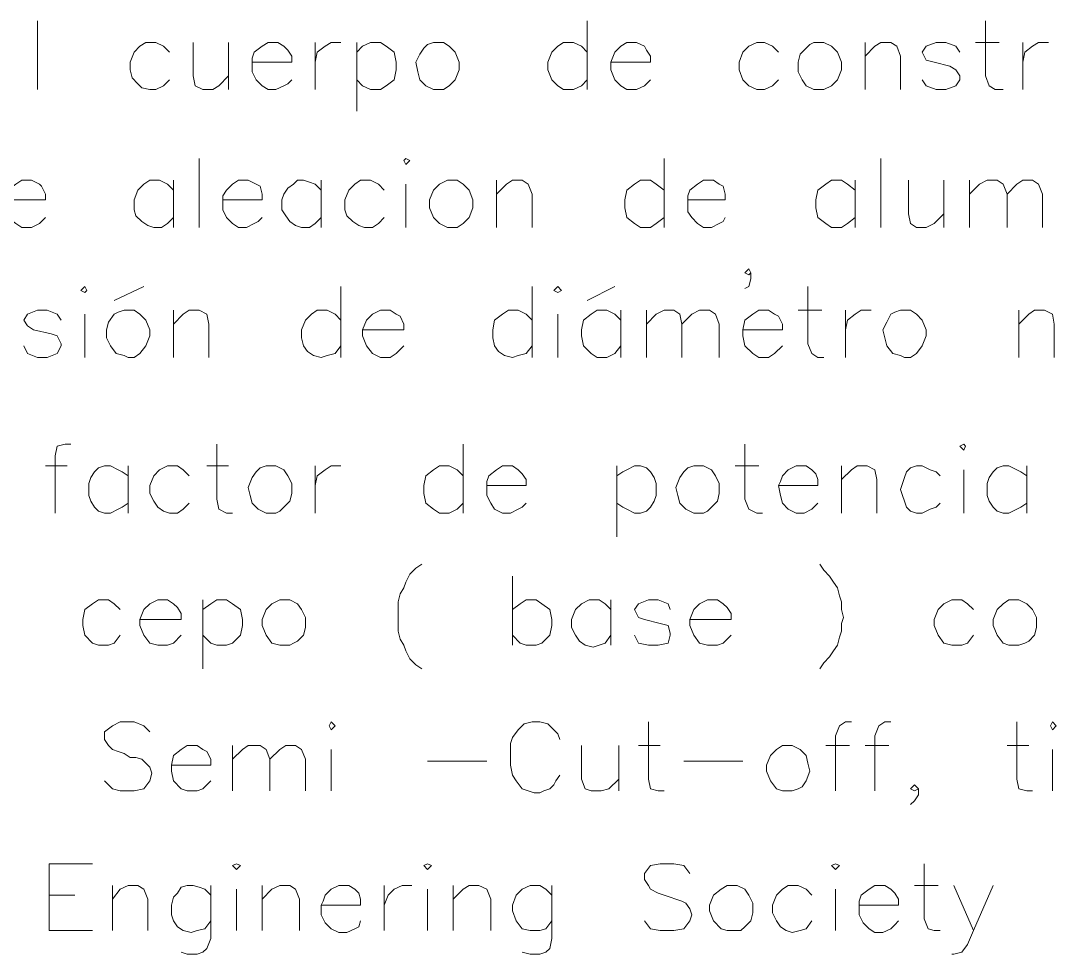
# Model space of a CAD drawing. Extents: x 604418 to 606014, y 1310869 to 1312555.
# Drawn here: x 605455.91 to 605465.59, y 1311164.81 to 1311173.54 of the extents above; entities that cross this region are included whole.
import ezdxf

# ---------------------------------------------------------------- set-up
doc = ezdxf.new("R2010")
doc.units = 0
doc.header["$MEASUREMENT"] = 0
doc.layers.get('0').update_dxf_attribs({"color": 10})

msp = doc.modelspace()

# ---------------------------------------------------------------- linework, layer by layer
at = {"color": 7, "lineweight": 13}
for points in [[(605456.0704, 1311173.5442), (605456.0704, 1311172.8996)], [(605461.209, 1311173.5442), (605461.209, 1311172.8996)], [(605464.9295, 1311173.5442), (605464.9295, 1311173.0285), (605464.9663, 1311172.9364), (605465.0216, 1311172.8996), (605465.0952, 1311172.8996)], [(605457.3044, 1311173.2495), (605457.2491, 1311173.3048), (605457.1755, 1311173.3416), (605457.0834, 1311173.3416), (605457.0281, 1311173.3048), (605456.9729, 1311173.2495), (605456.936, 1311173.1574), (605456.936, 1311173.0838), (605456.9545, 1311173.0101), (605457.0097, 1311172.9549), (605457.0465, 1311172.918), (605457.1202, 1311172.8996), (605457.1755, 1311172.8996), (605457.2491, 1311172.9364), (605457.2676, 1311172.9549), (605457.3044, 1311172.9917)], [(605457.5254, 1311173.3416), (605457.5254, 1311173.0285), (605457.5438, 1311172.9364), (605457.6175, 1311172.8996), (605457.7096, 1311172.8996), (605457.7649, 1311172.9364), (605457.8569, 1311173.0285)], [(605457.8569, 1311173.3416), (605457.8569, 1311172.8996)], [(605458.078, 1311173.1574), (605458.4463, 1311173.1574), (605458.4463, 1311173.2127), (605458.4095, 1311173.268), (605458.3726, 1311173.3048), (605458.3174, 1311173.3416), (605458.2253, 1311173.3416), (605458.17, 1311173.3048), (605458.0964, 1311173.2495), (605458.078, 1311173.1943), (605458.078, 1311173.139), (605458.078, 1311173.0654), (605458.1148, 1311172.9917), (605458.17, 1311172.9364), (605458.2253, 1311172.8996), (605458.299, 1311172.8996), (605458.3726, 1311172.9364), (605458.4095, 1311172.9549), (605458.4463, 1311172.9917)], [(605458.6673, 1311173.3416), (605458.6673, 1311172.8996)], [(605458.6673, 1311173.1574), (605458.6858, 1311173.2495), (605458.7594, 1311173.3048), (605458.8147, 1311173.3416), (605458.9068, 1311173.3416)], [(605459.0541, 1311173.3416), (605459.0541, 1311172.697)], [(605459.0541, 1311173.2495), (605459.1094, 1311173.3048), (605459.183, 1311173.3416), (605459.2751, 1311173.3416), (605459.3304, 1311173.3048), (605459.4041, 1311173.2495), (605459.4225, 1311173.1574), (605459.4225, 1311173.0838), (605459.4041, 1311172.9917), (605459.3304, 1311172.9364), (605459.2751, 1311172.8996), (605459.183, 1311172.8996), (605459.1094, 1311172.9364), (605459.0541, 1311172.9917)], [(605459.7724, 1311173.3416), (605459.7172, 1311173.3232), (605459.6803, 1311173.2864), (605459.6435, 1311173.2311), (605459.6067, 1311173.1574), (605459.6251, 1311173.0654), (605459.6435, 1311172.9917), (605459.6987, 1311172.9364), (605459.7724, 1311172.8996), (605459.8093, 1311172.8996), (605459.8645, 1311172.8996), (605459.9198, 1311172.9364), (605459.975, 1311172.9917), (605460.0118, 1311173.0838), (605460.0118, 1311173.1574), (605459.975, 1311173.2495), (605459.9198, 1311173.3048), (605459.8645, 1311173.3416), (605459.7724, 1311173.3416)], [(605461.209, 1311173.2495), (605461.1538, 1311173.3048), (605461.0801, 1311173.3416), (605460.988, 1311173.3416), (605460.9328, 1311173.3048), (605460.8775, 1311173.2495), (605460.8407, 1311173.1574), (605460.8407, 1311173.0838), (605460.8775, 1311172.9917), (605460.9328, 1311172.9364), (605460.988, 1311172.8996), (605461.0801, 1311172.8996), (605461.1538, 1311172.9364), (605461.209, 1311172.9917)], [(605461.43, 1311173.1574), (605461.7984, 1311173.1574), (605461.7984, 1311173.2127), (605461.7616, 1311173.268), (605461.7431, 1311173.3048), (605461.6695, 1311173.3416), (605461.5774, 1311173.3416), (605461.5221, 1311173.3048), (605461.4669, 1311173.2495), (605461.43, 1311173.1574), (605461.43, 1311173.0838), (605461.4669, 1311172.9917), (605461.5221, 1311172.9364), (605461.5774, 1311172.8996), (605461.6695, 1311172.8996), (605461.7431, 1311172.9364), (605461.7984, 1311172.9917)], [(605462.9956, 1311173.2495), (605462.9403, 1311173.3048), (605462.8666, 1311173.3416), (605462.793, 1311173.3416), (605462.7193, 1311173.3048), (605462.664, 1311173.2495), (605462.6272, 1311173.1574), (605462.6272, 1311173.0838), (605462.664, 1311172.9917), (605462.7193, 1311172.9364), (605462.793, 1311172.8996), (605462.8666, 1311172.8996), (605462.9403, 1311172.9364), (605462.9956, 1311172.9917)], [(605463.3271, 1311173.3416), (605463.2903, 1311173.3232), (605463.2534, 1311173.2864), (605463.1982, 1311173.2311), (605463.1797, 1311173.1574), (605463.1797, 1311173.0654), (605463.2166, 1311172.9917), (605463.2534, 1311172.9364), (605463.3271, 1311172.8996), (605463.3823, 1311172.8996), (605463.4192, 1311172.8996), (605463.4929, 1311172.9364), (605463.5481, 1311172.9917), (605463.5849, 1311173.0838), (605463.5849, 1311173.1574), (605463.5481, 1311173.2495), (605463.4929, 1311173.3048), (605463.4192, 1311173.3416), (605463.3271, 1311173.3416)], [(605463.806, 1311173.3416), (605463.806, 1311172.8996)], [(605463.806, 1311173.2127), (605463.8981, 1311173.3048), (605463.9533, 1311173.3416), (605464.0454, 1311173.3416), (605464.1007, 1311173.3048), (605464.1375, 1311173.2127), (605464.1375, 1311172.8996)], [(605464.69, 1311173.2495), (605464.6532, 1311173.3048), (605464.5611, 1311173.3416), (605464.469, 1311173.3416), (605464.3769, 1311173.3048), (605464.3401, 1311173.2495), (605464.3769, 1311173.1759), (605464.4506, 1311173.1574), (605464.5979, 1311173.1206), (605464.6532, 1311173.0838), (605464.69, 1311173.0285), (605464.69, 1311172.9917), (605464.6532, 1311172.9364), (605464.5611, 1311172.8996), (605464.469, 1311172.8996), (605464.3769, 1311172.9364), (605464.3401, 1311172.9917)], [(605464.8374, 1311173.3416), (605465.0584, 1311173.3416)], [(605465.2794, 1311173.3416), (605465.2794, 1311172.8996)], [(605465.2794, 1311173.1574), (605465.2978, 1311173.2495), (605465.3715, 1311173.3048), (605465.4267, 1311173.3416), (605465.5188, 1311173.3416)], [(605457.5807, 1311172.255), (605457.5807, 1311171.6103)], [(605459.4961, 1311172.2365), (605459.5146, 1311172.1997), (605459.5514, 1311172.2365), (605459.5146, 1311172.255), (605459.4961, 1311172.2365)], [(605461.9273, 1311172.255), (605461.9273, 1311171.6103)], [(605463.9533, 1311172.255), (605463.9533, 1311171.6103)], [(605455.7757, 1311171.8682), (605456.1441, 1311171.8682), (605456.1441, 1311171.9234), (605456.1072, 1311171.9971), (605456.0888, 1311172.0155), (605456.0151, 1311172.0524), (605455.923, 1311172.0524), (605455.8678, 1311172.0155), (605455.7941, 1311171.9603), (605455.7757, 1311171.8682), (605455.7757, 1311171.7945), (605455.7941, 1311171.7024), (605455.8678, 1311171.6472), (605455.923, 1311171.6103), (605456.0151, 1311171.6103), (605456.0888, 1311171.6472), (605456.1441, 1311171.7024)], [(605457.3412, 1311171.9603), (605457.286, 1311172.0155), (605457.2123, 1311172.0524), (605457.1202, 1311172.0524), (605457.065, 1311172.0155), (605457.0097, 1311171.9603), (605456.9729, 1311171.8682), (605456.9729, 1311171.7761), (605456.9913, 1311171.7208), (605457.0465, 1311171.6656), (605457.1018, 1311171.6288), (605457.1571, 1311171.6103), (605457.2307, 1311171.6103), (605457.286, 1311171.6472), (605457.3412, 1311171.7024)], [(605457.3412, 1311172.0524), (605457.3412, 1311171.6103)], [(605457.8017, 1311171.8682), (605458.17, 1311171.8682), (605458.17, 1311171.9234), (605458.1516, 1311171.9971), (605458.1148, 1311172.0155), (605458.0411, 1311172.0524), (605457.949, 1311172.0524), (605457.8938, 1311172.0155), (605457.8385, 1311171.9603), (605457.8017, 1311171.905), (605457.8017, 1311171.8682), (605457.8017, 1311171.7761), (605457.8385, 1311171.7024), (605457.8938, 1311171.6472), (605457.949, 1311171.6103), (605458.0227, 1311171.6103), (605458.0964, 1311171.6472), (605458.1332, 1311171.6656), (605458.17, 1311171.7024)], [(605458.7226, 1311171.9603), (605458.6673, 1311172.0155), (605458.6121, 1311172.0339), (605458.5568, 1311172.0524), (605458.5016, 1311172.0524), (605458.4647, 1311172.0155), (605458.4095, 1311171.9787), (605458.3726, 1311171.9234), (605458.3542, 1311171.8682), (605458.3542, 1311171.7761), (605458.3911, 1311171.7208), (605458.4279, 1311171.6656), (605458.4832, 1311171.6288), (605458.5384, 1311171.6103), (605458.6121, 1311171.6103), (605458.6673, 1311171.6472), (605458.7226, 1311171.7024)], [(605458.7226, 1311172.0524), (605458.7226, 1311171.6103)], [(605459.312, 1311171.9603), (605459.2567, 1311172.0155), (605459.183, 1311172.0524), (605459.0909, 1311172.0524), (605459.0357, 1311172.0155), (605458.9804, 1311171.9603), (605458.9436, 1311171.8682), (605458.9436, 1311171.7761), (605458.962, 1311171.7208), (605459.0173, 1311171.6656), (605459.0725, 1311171.6288), (605459.1278, 1311171.6103), (605459.2015, 1311171.6103), (605459.2567, 1311171.6472), (605459.312, 1311171.7024)], [(605459.5146, 1311172.0155), (605459.5146, 1311171.6103)], [(605459.9013, 1311172.0524), (605459.8277, 1311172.0155), (605459.7724, 1311171.9603), (605459.7356, 1311171.8682), (605459.7356, 1311171.7945), (605459.7724, 1311171.7024), (605459.8277, 1311171.6472), (605459.9013, 1311171.6103), (605459.9934, 1311171.6103), (605460.0487, 1311171.6472), (605460.1039, 1311171.7024), (605460.1408, 1311171.7945), (605460.1408, 1311171.8682), (605460.1039, 1311171.9603), (605460.0487, 1311172.0155), (605459.9934, 1311172.0524), (605459.9013, 1311172.0524)], [(605460.3618, 1311172.0524), (605460.3618, 1311171.6103)], [(605460.3618, 1311171.9234), (605460.4539, 1311172.0155), (605460.5091, 1311172.0524), (605460.6012, 1311172.0524), (605460.6565, 1311172.0155), (605460.6933, 1311171.9234), (605460.6933, 1311171.6103)], [(605461.9273, 1311171.9603), (605461.8537, 1311172.0155), (605461.7984, 1311172.0524), (605461.7063, 1311172.0524), (605461.6511, 1311172.0155), (605461.5774, 1311171.9603), (605461.559, 1311171.8682), (605461.559, 1311171.7945), (605461.5774, 1311171.7024), (605461.6511, 1311171.6472), (605461.7063, 1311171.6103), (605461.7984, 1311171.6103), (605461.8537, 1311171.6472), (605461.9273, 1311171.7024)], [(605462.1483, 1311171.8682), (605462.4983, 1311171.8682), (605462.4983, 1311171.9234), (605462.4799, 1311171.9971), (605462.443, 1311172.0155), (605462.3878, 1311172.0524), (605462.2957, 1311172.0524), (605462.2404, 1311172.0155), (605462.1668, 1311171.9603), (605462.1483, 1311171.905), (605462.1483, 1311171.8498), (605462.1483, 1311171.7577), (605462.1852, 1311171.7024), (605462.2404, 1311171.6472), (605462.2957, 1311171.6103), (605462.3694, 1311171.6103), (605462.443, 1311171.6472), (605462.4799, 1311171.6656), (605462.4983, 1311171.7024)], [(605463.7139, 1311171.9603), (605463.6402, 1311172.0155), (605463.5849, 1311172.0524), (605463.4929, 1311172.0524), (605463.4376, 1311172.0155), (605463.3639, 1311171.9603), (605463.3455, 1311171.8682), (605463.3455, 1311171.7945), (605463.3639, 1311171.7024), (605463.4376, 1311171.6472), (605463.4929, 1311171.6103), (605463.5849, 1311171.6103), (605463.6402, 1311171.6472), (605463.7139, 1311171.7024)], [(605463.7139, 1311172.0524), (605463.7139, 1311171.6103)], [(605464.2112, 1311172.0524), (605464.2112, 1311171.7393), (605464.2296, 1311171.6472), (605464.2848, 1311171.6103), (605464.3769, 1311171.6103), (605464.4506, 1311171.6472), (605464.5427, 1311171.7393)], [(605464.5427, 1311172.0524), (605464.5427, 1311171.6103)], [(605464.7821, 1311172.0524), (605464.7821, 1311171.6103)], [(605464.7821, 1311171.9234), (605464.8742, 1311172.0155), (605464.9479, 1311172.0524), (605465.04, 1311172.0524), (605465.0952, 1311172.0155), (605465.1321, 1311171.9234), (605465.1321, 1311171.6103)], [(605465.1321, 1311171.9234), (605465.2242, 1311172.0155), (605465.2794, 1311172.0524), (605465.3715, 1311172.0524), (605465.4267, 1311172.0155), (605465.4636, 1311171.9234), (605465.4636, 1311171.6103)], [(605462.7377, 1311171.1867), (605462.7193, 1311171.1683), (605462.6825, 1311171.1867), (605462.7193, 1311171.2236), (605462.7377, 1311171.1867), (605462.7377, 1311171.1315), (605462.7193, 1311171.0578), (605462.6825, 1311171.0394)], [(605456.4756, 1311171.021), (605456.5124, 1311171.0025), (605456.5308, 1311171.021), (605456.5124, 1311171.0578), (605456.4756, 1311171.021)], [(605456.7887, 1311170.9289), (605457.065, 1311171.0578)], [(605458.9068, 1311171.0578), (605458.9068, 1311170.3947)], [(605460.6933, 1311171.0578), (605460.6933, 1311170.3947)], [(605460.8959, 1311171.021), (605460.9328, 1311171.0025), (605460.9696, 1311171.021), (605460.9328, 1311171.0578), (605460.8959, 1311171.021)], [(605461.209, 1311170.9289), (605461.4669, 1311171.0578)], [(605463.2718, 1311171.0578), (605463.2718, 1311170.5237), (605463.3087, 1311170.4316), (605463.3639, 1311170.3947), (605463.4192, 1311170.3947)], [(605456.2914, 1311170.7447), (605456.2546, 1311170.7999), (605456.1625, 1311170.8368), (605456.0704, 1311170.8368), (605455.9783, 1311170.7999), (605455.9415, 1311170.7447), (605455.9783, 1311170.6894), (605456.0336, 1311170.6526), (605456.1993, 1311170.6158), (605456.2546, 1311170.5973), (605456.2914, 1311170.5237), (605456.2914, 1311170.5053), (605456.2546, 1311170.4316), (605456.1625, 1311170.3947), (605456.0704, 1311170.3947), (605455.9783, 1311170.4316), (605455.9415, 1311170.5053)], [(605456.5124, 1311170.7999), (605456.5124, 1311170.3947)], [(605456.8808, 1311170.8368), (605456.8255, 1311170.8184), (605456.7887, 1311170.7999), (605456.7334, 1311170.7263), (605456.715, 1311170.6526), (605456.715, 1311170.5789), (605456.7519, 1311170.5053), (605456.8071, 1311170.4316), (605456.8808, 1311170.4132), (605456.9176, 1311170.3947), (605456.9729, 1311170.3947), (605457.0281, 1311170.4316), (605457.0834, 1311170.5053), (605457.1202, 1311170.5973), (605457.1202, 1311170.6526), (605457.0834, 1311170.7447), (605457.0281, 1311170.7999), (605456.9729, 1311170.8368), (605456.8808, 1311170.8368)], [(605457.3412, 1311170.8368), (605457.3412, 1311170.3947)], [(605457.3412, 1311170.7079), (605457.4333, 1311170.7999), (605457.4886, 1311170.8368), (605457.5807, 1311170.8368), (605457.6543, 1311170.7999), (605457.6728, 1311170.7079), (605457.6728, 1311170.3947)], [(605458.9068, 1311170.7447), (605458.8515, 1311170.7999), (605458.7778, 1311170.8368), (605458.6858, 1311170.8368), (605458.6305, 1311170.7999), (605458.5752, 1311170.7447), (605458.5384, 1311170.6526), (605458.5384, 1311170.5789), (605458.5568, 1311170.5053), (605458.5937, 1311170.45), (605458.6489, 1311170.4132), (605458.7226, 1311170.3947), (605458.7778, 1311170.4132), (605458.8515, 1311170.4316), (605458.9068, 1311170.5053)], [(605459.1094, 1311170.6526), (605459.4961, 1311170.6526), (605459.4961, 1311170.7079), (605459.4593, 1311170.7815), (605459.4225, 1311170.7999), (605459.3672, 1311170.8368), (605459.2751, 1311170.8368), (605459.2015, 1311170.7999), (605459.1462, 1311170.7447), (605459.1094, 1311170.6526), (605459.1094, 1311170.5973), (605459.1462, 1311170.5053), (605459.2015, 1311170.4316), (605459.2751, 1311170.3947), (605459.3672, 1311170.3947), (605459.4225, 1311170.4316), (605459.4961, 1311170.5053)], [(605460.6933, 1311170.7447), (605460.6381, 1311170.7999), (605460.5644, 1311170.8368), (605460.4723, 1311170.8368), (605460.417, 1311170.7999), (605460.3434, 1311170.7447), (605460.325, 1311170.6526), (605460.325, 1311170.5789), (605460.3434, 1311170.5053), (605460.3802, 1311170.45), (605460.4355, 1311170.4132), (605460.5091, 1311170.3947), (605460.5644, 1311170.4132), (605460.6381, 1311170.4316), (605460.6933, 1311170.5053)], [(605460.9328, 1311170.7999), (605460.9328, 1311170.3947)], [(605461.5221, 1311170.7447), (605461.4669, 1311170.7999), (605461.3932, 1311170.8368), (605461.3011, 1311170.8368), (605461.2459, 1311170.7999), (605461.1722, 1311170.7447), (605461.1538, 1311170.6526), (605461.1538, 1311170.5973), (605461.1722, 1311170.5053), (605461.2459, 1311170.4316), (605461.3011, 1311170.3947), (605461.3932, 1311170.3947), (605461.4669, 1311170.4316), (605461.5221, 1311170.5053)], [(605461.5221, 1311170.8368), (605461.5221, 1311170.3947)], [(605461.7616, 1311170.8368), (605461.7616, 1311170.3947)], [(605461.7616, 1311170.7079), (605461.8537, 1311170.7999), (605461.9273, 1311170.8368), (605462.0194, 1311170.8368), (605462.0747, 1311170.7999), (605462.0931, 1311170.7079), (605462.0931, 1311170.3947)], [(605462.0931, 1311170.7079), (605462.1852, 1311170.7999), (605462.2588, 1311170.8368), (605462.3509, 1311170.8368), (605462.4062, 1311170.7999), (605462.443, 1311170.7079), (605462.443, 1311170.3947)], [(605462.664, 1311170.6526), (605463.0324, 1311170.6526), (605463.0324, 1311170.7079), (605462.9956, 1311170.7815), (605462.9587, 1311170.7999), (605462.9035, 1311170.8368), (605462.8114, 1311170.8368), (605462.7561, 1311170.7999), (605462.6825, 1311170.7447), (605462.664, 1311170.6526), (605462.664, 1311170.5973), (605462.6825, 1311170.5053), (605462.7561, 1311170.4316), (605462.8114, 1311170.3947), (605462.9035, 1311170.3947), (605462.9587, 1311170.4316), (605463.0324, 1311170.5053)], [(605463.1797, 1311170.8368), (605463.4008, 1311170.8368)], [(605463.6218, 1311170.8368), (605463.6218, 1311170.3947)], [(605463.6218, 1311170.6526), (605463.6402, 1311170.7447), (605463.7139, 1311170.7999), (605463.7691, 1311170.8368), (605463.8612, 1311170.8368)], [(605464.1375, 1311170.8368), (605464.0822, 1311170.8184), (605464.0454, 1311170.7999), (605464.0086, 1311170.7263), (605463.9717, 1311170.6526), (605463.9901, 1311170.5789), (605464.0086, 1311170.5053), (605464.0638, 1311170.4316), (605464.1375, 1311170.4132), (605464.1743, 1311170.3947), (605464.2296, 1311170.3947), (605464.2848, 1311170.4316), (605464.3401, 1311170.5053), (605464.3769, 1311170.5973), (605464.3769, 1311170.6526), (605464.3401, 1311170.7447), (605464.2848, 1311170.7999), (605464.2296, 1311170.8368), (605464.1375, 1311170.8368)], [(605465.2426, 1311170.8368), (605465.2426, 1311170.3947)], [(605465.2426, 1311170.7079), (605465.3347, 1311170.7999), (605465.3899, 1311170.8368), (605465.482, 1311170.8368), (605465.5557, 1311170.7999), (605465.5741, 1311170.7079), (605465.5741, 1311170.3947)], [(605456.3835, 1311169.5844), (605456.3282, 1311169.5844), (605456.2546, 1311169.5659), (605456.2362, 1311169.4738), (605456.2362, 1311168.9397)], [(605457.7464, 1311169.5844), (605457.7464, 1311169.0686), (605457.7649, 1311168.9766), (605457.8385, 1311168.9397), (605457.8938, 1311168.9397)], [(605460.0487, 1311169.5844), (605460.0487, 1311168.9397)], [(605462.6825, 1311169.5844), (605462.6825, 1311169.0686), (605462.7193, 1311168.9766), (605462.793, 1311168.9397), (605462.8482, 1311168.9397)], [(605464.69, 1311169.5659), (605464.7269, 1311169.5291), (605464.7453, 1311169.5659), (605464.7269, 1311169.5844), (605464.69, 1311169.5659)], [(605456.1441, 1311169.3818), (605456.3467, 1311169.3818)], [(605456.9176, 1311169.2897), (605456.8624, 1311169.3265), (605456.8255, 1311169.3449), (605456.7519, 1311169.3818), (605456.6966, 1311169.3818), (605456.6414, 1311169.3633), (605456.6045, 1311169.3265), (605456.5677, 1311169.2712), (605456.5493, 1311169.216), (605456.5493, 1311169.1607), (605456.5493, 1311169.1055), (605456.5677, 1311169.0502), (605456.6045, 1311168.995), (605456.6414, 1311168.9581), (605456.6966, 1311168.9397), (605456.7519, 1311168.9397), (605456.8255, 1311168.9766), (605456.8624, 1311168.995), (605456.9176, 1311169.0318)], [(605456.9176, 1311169.3818), (605456.9176, 1311168.9397)], [(605457.4886, 1311169.2897), (605457.4333, 1311169.3449), (605457.3781, 1311169.3818), (605457.286, 1311169.3818), (605457.2123, 1311169.3449), (605457.1571, 1311169.2897), (605457.1202, 1311169.1976), (605457.1202, 1311169.1239), (605457.1571, 1311169.0502), (605457.1939, 1311168.995), (605457.2491, 1311168.9581), (605457.3044, 1311168.9397), (605457.3781, 1311168.9397), (605457.4333, 1311168.9766), (605457.4886, 1311169.0318)], [(605457.6543, 1311169.3818), (605457.8569, 1311169.3818)], [(605458.2069, 1311169.3818), (605458.1516, 1311169.3633), (605458.1148, 1311169.3265), (605458.078, 1311169.2712), (605458.0411, 1311169.1792), (605458.0595, 1311169.1055), (605458.078, 1311169.0318), (605458.1332, 1311168.9766), (605458.2069, 1311168.9397), (605458.2437, 1311168.9397), (605458.299, 1311168.9397), (605458.3358, 1311168.9581), (605458.3726, 1311168.995), (605458.4279, 1311169.0502), (605458.4463, 1311169.1239), (605458.4463, 1311169.216), (605458.4095, 1311169.2897), (605458.3726, 1311169.3449), (605458.299, 1311169.3818), (605458.2437, 1311169.3818), (605458.2069, 1311169.3818)], [(605458.6673, 1311169.3818), (605458.6673, 1311168.9397)], [(605458.6673, 1311169.1976), (605458.6858, 1311169.2897), (605458.7594, 1311169.3449), (605458.8147, 1311169.3818), (605458.9068, 1311169.3818)], [(605460.0487, 1311169.2897), (605459.9934, 1311169.3449), (605459.9198, 1311169.3818), (605459.8277, 1311169.3818), (605459.7724, 1311169.3449), (605459.6987, 1311169.2897), (605459.6803, 1311169.1976), (605459.6803, 1311169.1239), (605459.6987, 1311169.0318), (605459.7724, 1311168.9766), (605459.8277, 1311168.9397), (605459.9198, 1311168.9397), (605459.9934, 1311168.9766), (605460.0487, 1311169.0318)], [(605460.2697, 1311169.1976), (605460.6381, 1311169.1976), (605460.6381, 1311169.2528), (605460.6012, 1311169.3081), (605460.5644, 1311169.3449), (605460.5091, 1311169.3818), (605460.417, 1311169.3818), (605460.3618, 1311169.3449), (605460.2881, 1311169.2897), (605460.2697, 1311169.2344), (605460.2697, 1311169.1976), (605460.2697, 1311169.1055), (605460.3065, 1311169.0318), (605460.3434, 1311168.9766), (605460.417, 1311168.9397), (605460.4907, 1311168.9397), (605460.5644, 1311168.9766), (605460.6012, 1311168.995), (605460.6381, 1311169.0318)], [(605461.4853, 1311169.3818), (605461.4853, 1311168.7187)], [(605461.4853, 1311169.2897), (605461.5405, 1311169.3265), (605461.5774, 1311169.3449), (605461.6511, 1311169.3818), (605461.7063, 1311169.3818), (605461.7616, 1311169.3633), (605461.7984, 1311169.3265), (605461.8352, 1311169.2712), (605461.8537, 1311169.216), (605461.8537, 1311169.1607), (605461.8537, 1311169.1055), (605461.8352, 1311169.0502), (605461.7984, 1311168.995), (605461.7616, 1311168.9581), (605461.7063, 1311168.9397), (605461.6511, 1311168.9397), (605461.5774, 1311168.9766), (605461.5405, 1311168.995), (605461.4853, 1311169.0318)], [(605462.2036, 1311169.3818), (605462.1483, 1311169.3633), (605462.1115, 1311169.3265), (605462.0747, 1311169.2712), (605462.0378, 1311169.1792), (605462.0563, 1311169.1055), (605462.0747, 1311169.0318), (605462.1299, 1311168.9766), (605462.2036, 1311168.9397), (605462.2404, 1311168.9397), (605462.2957, 1311168.9397), (605462.3325, 1311168.9581), (605462.3694, 1311168.995), (605462.4246, 1311169.0502), (605462.443, 1311169.1239), (605462.443, 1311169.216), (605462.4062, 1311169.2897), (605462.3694, 1311169.3449), (605462.2957, 1311169.3818), (605462.2404, 1311169.3818), (605462.2036, 1311169.3818)], [(605462.5904, 1311169.3818), (605462.8114, 1311169.3818)], [(605462.9956, 1311169.1976), (605463.3639, 1311169.1976), (605463.3639, 1311169.2528), (605463.3455, 1311169.3081), (605463.3087, 1311169.3449), (605463.2534, 1311169.3818), (605463.1613, 1311169.3818), (605463.0877, 1311169.3449), (605463.0324, 1311169.2897), (605463.014, 1311169.2344), (605462.9956, 1311169.1976), (605463.014, 1311169.1055), (605463.0324, 1311169.0318), (605463.0877, 1311168.9766), (605463.1613, 1311168.9397), (605463.235, 1311168.9397), (605463.3087, 1311168.9766), (605463.3271, 1311168.995), (605463.3639, 1311169.0318)], [(605463.5849, 1311169.3818), (605463.5849, 1311168.9397)], [(605463.5849, 1311169.2528), (605463.677, 1311169.3449), (605463.7323, 1311169.3818), (605463.8244, 1311169.3818), (605463.8981, 1311169.3449), (605463.9165, 1311169.2528), (605463.9165, 1311168.9397)], [(605464.5058, 1311169.2897), (605464.469, 1311169.3265), (605464.4138, 1311169.3449), (605464.3401, 1311169.3818), (605464.2848, 1311169.3818), (605464.2296, 1311169.3633), (605464.1927, 1311169.3265), (605464.1743, 1311169.2712), (605464.1559, 1311169.216), (605464.1375, 1311169.1607), (605464.1559, 1311169.1055), (605464.1743, 1311169.0502), (605464.1927, 1311168.995), (605464.2296, 1311168.9581), (605464.2848, 1311168.9397), (605464.3401, 1311168.9397), (605464.4138, 1311168.9766), (605464.469, 1311168.995), (605464.5058, 1311169.0318)], [(605464.7269, 1311169.3449), (605464.7269, 1311168.9397)], [(605465.3162, 1311169.2897), (605465.261, 1311169.3265), (605465.2242, 1311169.3449), (605465.1505, 1311169.3818), (605465.0952, 1311169.3818), (605465.04, 1311169.3633), (605465.0031, 1311169.3265), (605464.9663, 1311169.2712), (605464.9479, 1311169.216), (605464.9479, 1311169.1607), (605464.9479, 1311169.1055), (605464.9663, 1311169.0502), (605465.0031, 1311168.995), (605465.04, 1311168.9581), (605465.0952, 1311168.9397), (605465.1505, 1311168.9397), (605465.2242, 1311168.9766), (605465.261, 1311168.995), (605465.3162, 1311169.0318)], [(605465.3162, 1311169.3818), (605465.3162, 1311168.9397)], [(605459.6619, 1311168.4609), (605459.6067, 1311168.424), (605459.5514, 1311168.3688), (605459.5146, 1311168.2951), (605459.4961, 1311168.2398), (605459.4593, 1311168.1846), (605459.4409, 1311168.1109), (605459.4409, 1311168.0372), (605459.4409, 1311167.9636), (605459.4409, 1311167.9083), (605459.4409, 1311167.8346), (605459.4593, 1311167.761), (605459.4961, 1311167.7057), (605459.5146, 1311167.6505), (605459.5514, 1311167.5768), (605459.6067, 1311167.5215), (605459.6619, 1311167.4847)], [(605463.3823, 1311168.4609), (605463.4192, 1311168.4056), (605463.4744, 1311168.3503), (605463.5113, 1311168.2951), (605463.5481, 1311168.2398), (605463.5665, 1311168.1662), (605463.5849, 1311168.1109), (605463.5849, 1311168.0372), (605463.6034, 1311167.9636), (605463.5849, 1311167.9083), (605463.5849, 1311167.8346), (605463.5665, 1311167.7794), (605463.5481, 1311167.7057), (605463.5113, 1311167.6505), (605463.4744, 1311167.5952), (605463.4192, 1311167.54), (605463.3823, 1311167.4847)], [(605460.5091, 1311168.3503), (605460.5091, 1311167.7057)], [(605456.8439, 1311168.0372), (605456.7887, 1311168.0925), (605456.7334, 1311168.1293), (605456.6414, 1311168.1293), (605456.5861, 1311168.0925), (605456.5124, 1311168.0372), (605456.494, 1311167.9451), (605456.494, 1311167.8899), (605456.5124, 1311167.7978), (605456.5861, 1311167.7241), (605456.6414, 1311167.7057), (605456.7334, 1311167.7057), (605456.7887, 1311167.7241), (605456.8439, 1311167.7978)], [(605457.0281, 1311167.9451), (605457.4149, 1311167.9451), (605457.4149, 1311168.0004), (605457.3781, 1311168.0557), (605457.3412, 1311168.0925), (605457.286, 1311168.1293), (605457.1939, 1311168.1293), (605457.1202, 1311168.0925), (605457.065, 1311168.0372), (605457.0281, 1311167.9451), (605457.0281, 1311167.8899), (605457.065, 1311167.7978), (605457.1202, 1311167.7241), (605457.1939, 1311167.7057), (605457.286, 1311167.7057), (605457.3412, 1311167.7241), (605457.4149, 1311167.7978)], [(605457.6175, 1311168.1293), (605457.6175, 1311167.4847)], [(605457.6175, 1311168.0372), (605457.6912, 1311168.0925), (605457.7464, 1311168.1293), (605457.8385, 1311168.1293), (605457.8938, 1311168.0925), (605457.9674, 1311168.0372), (605457.9859, 1311167.9451), (605457.9859, 1311167.8899), (605457.9674, 1311167.7978), (605457.8938, 1311167.7241), (605457.8385, 1311167.7057), (605457.7464, 1311167.7057), (605457.6912, 1311167.7241), (605457.6175, 1311167.7978)], [(605458.3358, 1311168.1293), (605458.2621, 1311168.0925), (605458.2069, 1311168.0372), (605458.17, 1311167.9451), (605458.17, 1311167.8899), (605458.2069, 1311167.7978), (605458.2621, 1311167.7241), (605458.3358, 1311167.7057), (605458.4279, 1311167.7057), (605458.4647, 1311167.7241), (605458.5016, 1311167.7425), (605458.5568, 1311167.7978), (605458.5752, 1311167.8715), (605458.5752, 1311167.9636), (605458.5384, 1311168.0372), (605458.5016, 1311168.0925), (605458.4279, 1311168.1293), (605458.3726, 1311168.1293), (605458.3358, 1311168.1293)], [(605460.5091, 1311168.0372), (605460.5828, 1311168.0925), (605460.6381, 1311168.1293), (605460.7302, 1311168.1293), (605460.7854, 1311168.0925), (605460.8591, 1311168.0372), (605460.8775, 1311167.9451), (605460.8775, 1311167.8899), (605460.8591, 1311167.7978), (605460.7854, 1311167.7241), (605460.7302, 1311167.7057), (605460.6381, 1311167.7057), (605460.5828, 1311167.7241), (605460.5091, 1311167.7978)], [(605461.43, 1311168.0372), (605461.3748, 1311168.0925), (605461.3195, 1311168.1293), (605461.2274, 1311168.1293), (605461.1538, 1311168.0925), (605461.0985, 1311168.0372), (605461.0617, 1311167.9451), (605461.0617, 1311167.8715), (605461.0985, 1311167.7978), (605461.1353, 1311167.7425), (605461.1906, 1311167.7057), (605461.2643, 1311167.6873), (605461.3195, 1311167.7057), (605461.3748, 1311167.7241), (605461.43, 1311167.7978)], [(605461.43, 1311168.1293), (605461.43, 1311167.7057)], [(605461.9826, 1311168.0372), (605461.9642, 1311168.0925), (605461.8721, 1311168.1293), (605461.78, 1311168.1293), (605461.6879, 1311168.0925), (605461.6511, 1311168.0372), (605461.6879, 1311167.9636), (605461.7431, 1311167.9451), (605461.8905, 1311167.9083), (605461.9642, 1311167.8899), (605461.9826, 1311167.8162), (605461.9826, 1311167.7978), (605461.9642, 1311167.7241), (605461.8721, 1311167.7057), (605461.78, 1311167.7057), (605461.6879, 1311167.7241), (605461.6511, 1311167.7978)], [(605462.1668, 1311167.9451), (605462.5535, 1311167.9451), (605462.5535, 1311168.0004), (605462.5167, 1311168.0557), (605462.4799, 1311168.0925), (605462.4246, 1311168.1293), (605462.3325, 1311168.1293), (605462.2588, 1311168.0925), (605462.2036, 1311168.0372), (605462.1668, 1311167.9451), (605462.1668, 1311167.8899), (605462.2036, 1311167.7978), (605462.2588, 1311167.7241), (605462.3325, 1311167.7057), (605462.4246, 1311167.7057), (605462.4799, 1311167.7241), (605462.5535, 1311167.7978)], [(605464.819, 1311168.0372), (605464.7637, 1311168.0925), (605464.7084, 1311168.1293), (605464.6164, 1311168.1293), (605464.5427, 1311168.0925), (605464.4874, 1311168.0372), (605464.4506, 1311167.9451), (605464.4506, 1311167.8899), (605464.4874, 1311167.7978), (605464.5427, 1311167.7241), (605464.6164, 1311167.7057), (605464.7084, 1311167.7057), (605464.7637, 1311167.7241), (605464.819, 1311167.7978)], [(605465.1505, 1311168.1293), (605465.0952, 1311168.0925), (605465.04, 1311168.0372), (605465.0031, 1311167.9451), (605465.0031, 1311167.8899), (605465.04, 1311167.7978), (605465.0952, 1311167.7241), (605465.1505, 1311167.7057), (605465.2426, 1311167.7057), (605465.2978, 1311167.7241), (605465.3347, 1311167.7425), (605465.3899, 1311167.7978), (605465.4083, 1311167.8715), (605465.4083, 1311167.9636), (605465.3715, 1311168.0372), (605465.3162, 1311168.0925), (605465.2426, 1311168.1293), (605465.2057, 1311168.1293), (605465.1505, 1311168.1293)], [(605457.1202, 1311166.8953), (605457.065, 1311166.9506), (605456.9729, 1311166.9874), (605456.8439, 1311166.9874), (605456.7703, 1311166.9506), (605456.6966, 1311166.8953), (605456.6966, 1311166.8216), (605456.7334, 1311166.7664), (605456.7703, 1311166.7296), (605456.8255, 1311166.7111), (605456.8808, 1311166.6927), (605456.936, 1311166.6559), (605456.9913, 1311166.6559), (605457.0465, 1311166.6375), (605457.0834, 1311166.6006), (605457.1202, 1311166.5638), (605457.1386, 1311166.5085), (605457.1202, 1311166.4349), (605457.065, 1311166.3612), (605456.9729, 1311166.3428), (605456.8439, 1311166.3428), (605456.7703, 1311166.3612), (605456.6966, 1311166.4349)], [(605458.7963, 1311166.9506), (605458.8147, 1311166.9137), (605458.8515, 1311166.9506), (605458.8147, 1311166.9874), (605458.7963, 1311166.9506)], [(605460.9512, 1311166.8216), (605460.9328, 1311166.8769), (605460.8959, 1311166.9137), (605460.8407, 1311166.969), (605460.767, 1311166.9874), (605460.6933, 1311166.9874), (605460.6196, 1311166.969), (605460.5644, 1311166.9137), (605460.5091, 1311166.8401), (605460.4907, 1311166.7848), (605460.4907, 1311166.7296), (605460.4907, 1311166.5822), (605460.5091, 1311166.4901), (605460.546, 1311166.4349), (605460.6012, 1311166.3612), (605460.6565, 1311166.3428), (605460.7117, 1311166.3244), (605460.767, 1311166.3244), (605460.8038, 1311166.3428), (605460.8591, 1311166.3612), (605460.8959, 1311166.398), (605460.9143, 1311166.4349), (605460.9512, 1311166.4901)], [(605461.78, 1311166.9874), (605461.78, 1311166.4533), (605461.7984, 1311166.3612), (605461.8721, 1311166.3428), (605461.9273, 1311166.3428)], [(605463.677, 1311166.9874), (605463.6218, 1311166.9874), (605463.5665, 1311166.9506), (605463.5297, 1311166.8585), (605463.5297, 1311166.3428)], [(605464.0454, 1311166.9874), (605463.9901, 1311166.9874), (605463.9349, 1311166.9506), (605463.8981, 1311166.8585), (605463.8981, 1311166.3428)], [(605465.2242, 1311166.9874), (605465.2242, 1311166.4533), (605465.2426, 1311166.3612), (605465.3162, 1311166.3428), (605465.3715, 1311166.3428)], [(605465.5373, 1311166.9506), (605465.5557, 1311166.9137), (605465.5925, 1311166.9506), (605465.5557, 1311166.9874), (605465.5373, 1311166.9506)], [(605457.3228, 1311166.5822), (605457.6912, 1311166.5822), (605457.6912, 1311166.6375), (605457.6543, 1311166.7111), (605457.6175, 1311166.7296), (605457.5623, 1311166.7664), (605457.4702, 1311166.7664), (605457.4149, 1311166.7296), (605457.3412, 1311166.6743), (605457.3228, 1311166.5822), (605457.3228, 1311166.527), (605457.3412, 1311166.4349), (605457.4149, 1311166.3612), (605457.4702, 1311166.3428), (605457.5623, 1311166.3428), (605457.6175, 1311166.3612), (605457.6912, 1311166.4349)], [(605457.8938, 1311166.7664), (605457.8938, 1311166.3428)], [(605457.8938, 1311166.6375), (605457.9859, 1311166.7296), (605458.0411, 1311166.7664), (605458.1516, 1311166.7664), (605458.2069, 1311166.7296), (605458.2437, 1311166.6375), (605458.2437, 1311166.3428)], [(605458.2437, 1311166.6375), (605458.3358, 1311166.7296), (605458.3911, 1311166.7664), (605458.4832, 1311166.7664), (605458.5384, 1311166.7296), (605458.5752, 1311166.6375), (605458.5752, 1311166.3428)], [(605458.8147, 1311166.7296), (605458.8147, 1311166.3428)], [(605461.1538, 1311166.7664), (605461.1538, 1311166.4533), (605461.1906, 1311166.3612), (605461.2459, 1311166.3428), (605461.3379, 1311166.3428), (605461.4116, 1311166.3612), (605461.5037, 1311166.4533)], [(605461.5037, 1311166.7664), (605461.5037, 1311166.3428)], [(605461.6879, 1311166.7664), (605461.8905, 1311166.7664)], [(605463.0324, 1311166.7664), (605462.9772, 1311166.7296), (605462.9219, 1311166.6743), (605462.8851, 1311166.5822), (605462.8851, 1311166.527), (605462.9219, 1311166.4349), (605462.9772, 1311166.3612), (605463.0324, 1311166.3428), (605463.1245, 1311166.3428), (605463.1797, 1311166.3612), (605463.2166, 1311166.3796), (605463.2534, 1311166.4349), (605463.2903, 1311166.527), (605463.2718, 1311166.6006), (605463.2534, 1311166.6743), (605463.1982, 1311166.7296), (605463.1245, 1311166.7664), (605463.0877, 1311166.7664), (605463.0324, 1311166.7664)], [(605463.4376, 1311166.7664), (605463.6586, 1311166.7664)], [(605463.806, 1311166.7664), (605464.027, 1311166.7664)], [(605465.1321, 1311166.7664), (605465.3347, 1311166.7664)], [(605465.5557, 1311166.7296), (605465.5557, 1311166.3428)], [(605459.7172, 1311166.6191), (605460.2697, 1311166.6191)], [(605462.1115, 1311166.6191), (605462.664, 1311166.6191)], [(605464.3032, 1311166.3612), (605464.2664, 1311166.3428), (605464.2296, 1311166.3612), (605464.2664, 1311166.398), (605464.3032, 1311166.3612), (605464.3032, 1311166.3059), (605464.2664, 1311166.2507), (605464.2296, 1311166.2139)], [(605456.1809, 1311165.0351), (605456.1809, 1311165.6613), (605456.5861, 1311165.6613)], [(605457.8938, 1311165.6429), (605457.9306, 1311165.6061), (605457.9674, 1311165.6429), (605457.9306, 1311165.6613), (605457.8938, 1311165.6429)], [(605459.6803, 1311165.6429), (605459.7172, 1311165.6061), (605459.754, 1311165.6429), (605459.7172, 1311165.6613), (605459.6803, 1311165.6429)], [(605462.1668, 1311165.5692), (605462.1115, 1311165.6429), (605462.0194, 1311165.6613), (605461.8905, 1311165.6613), (605461.7984, 1311165.6429), (605461.7431, 1311165.5692), (605461.7431, 1311165.514), (605461.78, 1311165.4587), (605461.7984, 1311165.4219), (605461.8721, 1311165.385), (605461.9273, 1311165.3666), (605461.9826, 1311165.3482), (605462.0378, 1311165.3298), (605462.0931, 1311165.3114), (605462.1299, 1311165.293), (605462.1668, 1311165.2377), (605462.1852, 1311165.1824), (605462.1668, 1311165.1272), (605462.1115, 1311165.0535), (605462.0194, 1311165.0351), (605461.8905, 1311165.0351), (605461.7984, 1311165.0535), (605461.7431, 1311165.1272)], [(605463.4929, 1311165.6429), (605463.5297, 1311165.6061), (605463.5665, 1311165.6429), (605463.5297, 1311165.6613), (605463.4929, 1311165.6429)], [(605464.3585, 1311165.6613), (605464.3585, 1311165.1456), (605464.3953, 1311165.0535), (605464.4506, 1311165.0351), (605464.5058, 1311165.0351)], [(605456.7703, 1311165.4587), (605456.7703, 1311165.0351)], [(605456.7703, 1311165.3298), (605456.8439, 1311165.4219), (605456.9176, 1311165.4587), (605457.0097, 1311165.4587), (605457.065, 1311165.4219), (605457.1018, 1311165.3298), (605457.1018, 1311165.0351)], [(605457.6912, 1311165.3666), (605457.6359, 1311165.4219), (605457.5807, 1311165.4403), (605457.5254, 1311165.4587), (605457.4702, 1311165.4587), (605457.4149, 1311165.4403), (605457.3781, 1311165.385), (605457.3412, 1311165.3482), (605457.3228, 1311165.2745), (605457.3228, 1311165.1824), (605457.3412, 1311165.1272), (605457.3781, 1311165.0719), (605457.4333, 1311165.0351), (605457.507, 1311165.0167), (605457.5623, 1311165.0351), (605457.6359, 1311165.0535), (605457.6912, 1311165.1272)], [(605457.6912, 1311165.4587), (605457.6912, 1311164.9614), (605457.6543, 1311164.8693), (605457.6175, 1311164.8325), (605457.5623, 1311164.8141), (605457.4702, 1311164.8141), (605457.4149, 1311164.8325)], [(605458.17, 1311165.4587), (605458.17, 1311165.0351)], [(605458.17, 1311165.3298), (605458.2621, 1311165.4219), (605458.3358, 1311165.4587), (605458.4279, 1311165.4587), (605458.4832, 1311165.4219), (605458.52, 1311165.3298), (605458.52, 1311165.0351)], [(605458.7226, 1311165.2745), (605459.0909, 1311165.2745), (605459.0909, 1311165.3298), (605459.0725, 1311165.385), (605459.0357, 1311165.4219), (605458.9804, 1311165.4587), (605458.8884, 1311165.4587), (605458.8147, 1311165.4219), (605458.7594, 1311165.3666), (605458.741, 1311165.3114), (605458.7226, 1311165.2745), (605458.7226, 1311165.1824), (605458.7594, 1311165.1088), (605458.8147, 1311165.0535), (605458.8884, 1311165.0167), (605458.962, 1311165.0167), (605459.0357, 1311165.0535), (605459.0725, 1311165.0719), (605459.0909, 1311165.1272)], [(605459.312, 1311165.4587), (605459.312, 1311165.0351)], [(605459.312, 1311165.2745), (605459.3488, 1311165.3666), (605459.4041, 1311165.4219), (605459.4777, 1311165.4587), (605459.5698, 1311165.4587)], [(605459.9566, 1311165.4587), (605459.9566, 1311165.0351)], [(605459.9566, 1311165.3298), (605460.0487, 1311165.4219), (605460.1039, 1311165.4587), (605460.196, 1311165.4587), (605460.2697, 1311165.4219), (605460.3065, 1311165.3298), (605460.3065, 1311165.0351)], [(605460.8775, 1311165.3666), (605460.8222, 1311165.4219), (605460.767, 1311165.4587), (605460.6749, 1311165.4587), (605460.6012, 1311165.4219), (605460.546, 1311165.3666), (605460.5091, 1311165.2745), (605460.5091, 1311165.2193), (605460.546, 1311165.1272), (605460.6012, 1311165.0535), (605460.6749, 1311165.0351), (605460.767, 1311165.0351), (605460.8222, 1311165.0535), (605460.8775, 1311165.1272)], [(605460.8775, 1311165.4587), (605460.8775, 1311164.9614), (605460.8591, 1311164.8693), (605460.8222, 1311164.8325), (605460.767, 1311164.8141), (605460.6749, 1311164.8141), (605460.6012, 1311164.8325)], [(605462.5167, 1311165.4587), (605462.4614, 1311165.4219), (605462.3878, 1311165.3666), (605462.3509, 1311165.2745), (605462.3509, 1311165.2193), (605462.3878, 1311165.1272), (605462.4614, 1311165.0535), (605462.5167, 1311165.0351), (605462.6088, 1311165.0351), (605462.6456, 1311165.0351), (605462.6825, 1311165.0719), (605462.7377, 1311165.1272), (605462.7561, 1311165.2009), (605462.7561, 1311165.293), (605462.7193, 1311165.3666), (605462.6825, 1311165.4219), (605462.6088, 1311165.4587), (605462.5535, 1311165.4587), (605462.5167, 1311165.4587)], [(605463.3087, 1311165.3666), (605463.2534, 1311165.4219), (605463.1797, 1311165.4587), (605463.0877, 1311165.4587), (605463.0324, 1311165.4219), (605462.9772, 1311165.3666), (605462.9403, 1311165.2745), (605462.9403, 1311165.2009), (605462.9772, 1311165.1272), (605463.014, 1311165.0719), (605463.0692, 1311165.0351), (605463.1245, 1311165.0167), (605463.1982, 1311165.0351), (605463.2534, 1311165.0535), (605463.3087, 1311165.1272)], [(605463.7507, 1311165.2745), (605464.1191, 1311165.2745), (605464.1191, 1311165.3298), (605464.0822, 1311165.385), (605464.0454, 1311165.4219), (605463.9901, 1311165.4587), (605463.8981, 1311165.4587), (605463.8428, 1311165.4219), (605463.7691, 1311165.3666), (605463.7507, 1311165.3114), (605463.7507, 1311165.2561), (605463.7507, 1311165.1824), (605463.7875, 1311165.1088), (605463.8428, 1311165.0535), (605463.8981, 1311165.0167), (605463.9717, 1311165.0167), (605464.0454, 1311165.0535), (605464.0822, 1311165.0904), (605464.1191, 1311165.1272)], [(605464.2664, 1311165.4587), (605464.4874, 1311165.4587)], [(605464.6348, 1311165.4587), (605464.819, 1311165.0351), (605465.0031, 1311165.4587)], [(605456.1809, 1311165.3666), (605456.4203, 1311165.3666)], [(605457.9306, 1311165.4219), (605457.9306, 1311165.0351)], [(605459.7172, 1311165.4219), (605459.7172, 1311165.0351)], [(605463.5297, 1311165.4219), (605463.5297, 1311165.0351)], [(605456.1809, 1311165.0351), (605456.5861, 1311165.0351)], [(605464.819, 1311165.0351), (605464.7637, 1311164.9062), (605464.7084, 1311164.8325), (605464.6348, 1311164.8141), (605464.6164, 1311164.8141)]]:
    msp.add_lwpolyline(points, dxfattribs=at)

doc.saveas('drawing.dxf')
